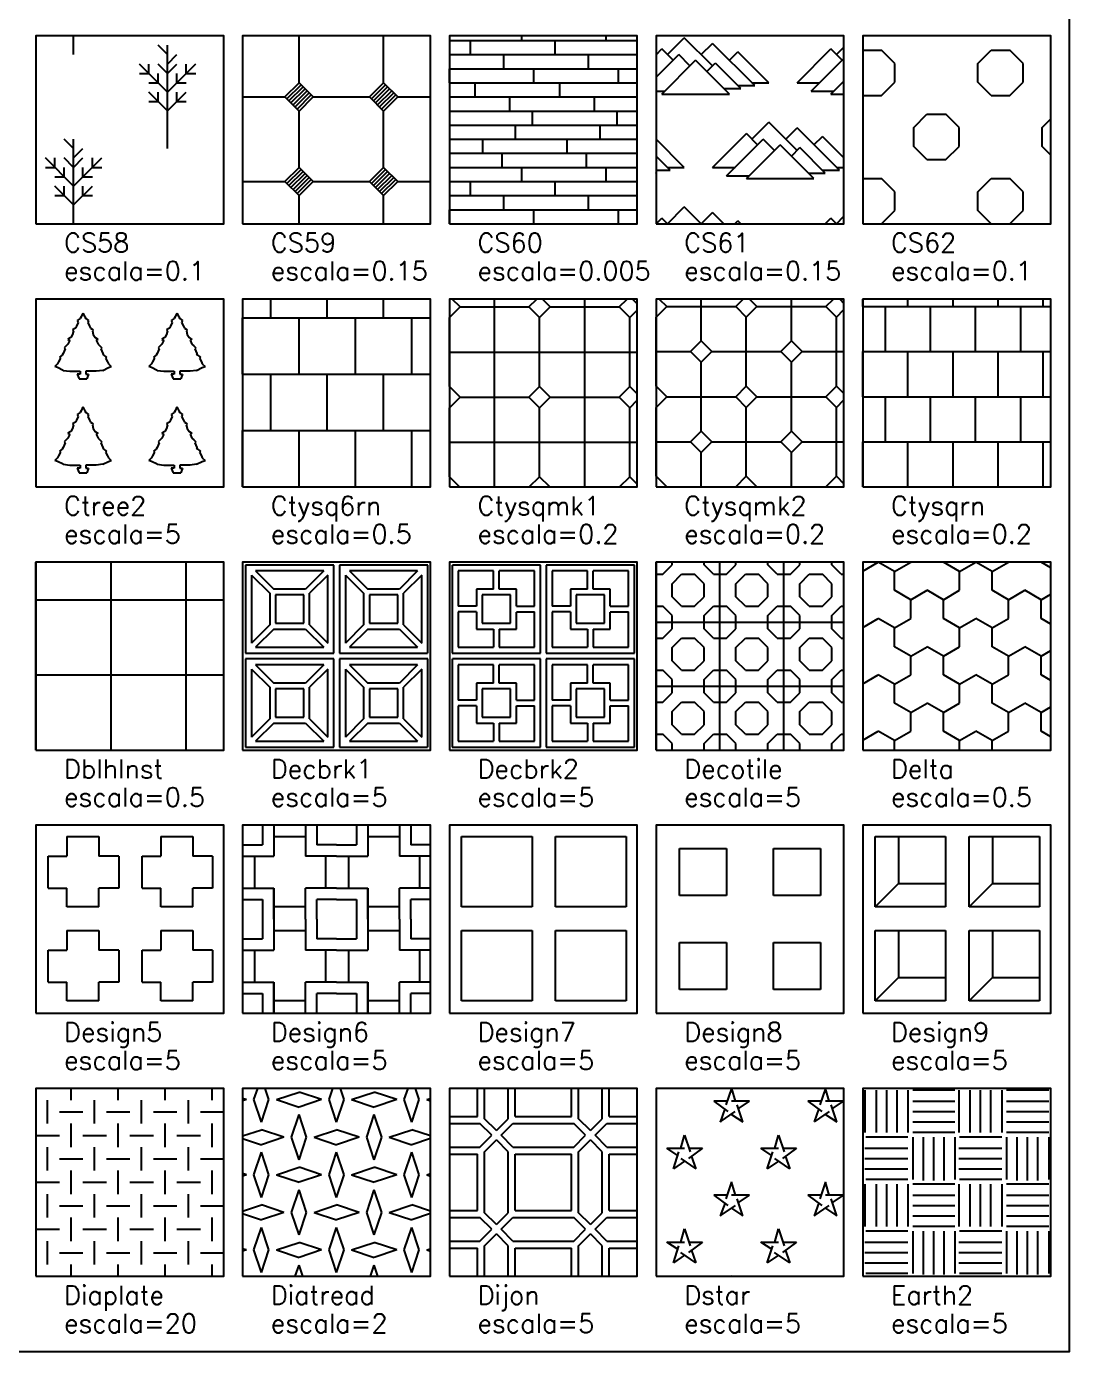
# Model space of a CAD drawing. Header units: inches. Extents: x -1 to 462, y -162 to 137.
# Drawn here: x 285.5 to 341, y -4 to 66.5 of the extents above; entities that cross this region are included whole.
import ezdxf

# ---------------------------------------------------------------- set-up
doc = ezdxf.new("R2010")
doc.units = ezdxf.units.IN
doc.header["$MEASUREMENT"] = 0
doc.layers.add('FORMATO', color=7, linetype='Continuous', plot=False)
for name, color, linetype in [('HATCH', 7, 'Continuous'), ('RECTANGLE', 7, 'Continuous'), ('TEXT', 5, 'Continuous')]:
    doc.layers.add(name, color=color, linetype=linetype)
doc.styles.add('nr', font='simplex.shx')

msp = doc.modelspace()

# ---------------------------------------------------------------- hatches: boundary and pattern name
at = {"layer": 'HATCH'}
h = msp.add_hatch(dxfattribs=at)
h.set_pattern_fill('CS58', color=256, scale=0.1, style=0, pattern_type=2)
h.set_pattern_definition([(90, (313, 70), (-5, 5), [5.5, -4.5]), (90, (313.5, 72.5), (-5, 5), [0.5, -0.5, 0.5, -8.5]), (90, (314, 74), (-5, 5), [0.5, -9.5]), (90, (312.5, 72.5), (-5, 5), [0.5, -0.5, 0.5, -8.5]), (90, (312, 74), (-5, 5), [0.5, -9.5]), (45, (313, 72), (-5, 5), [1.4142, -5.6569]), (45, (313, 73), (-5, 5), [2.1213, -4.9497]), (45, (313, 74), (-5, 5), [0.7071, -6.364]), (45, (313, 74.5), (-5, 5), [0.7071, -6.364]), (135, (313, 72), (-5, -5), [1.4142, -5.6569]), (135, (313, 73), (-5, -5), [2.1213, -4.9497]), (135, (313, 74), (-5, -5), [0.7071, -6.364]), (135, (313, 75), (-5, -5), [0.7071, -6.364]), (0, (312, 72.5), (5, 5), [0.5, -1, 0.5, -8]), (0, (312, 73.5), (5, 5), [0.5, -1, 0.5, -8]), (0, (311.5, 74), (5, 5), [0.5, -2, 0.5, -7])])
h.paths.add_polyline_path([(286, 56), (296, 56), (296, 66), (286, 66)])
h = msp.add_hatch(dxfattribs=at)
h.set_pattern_fill('CS59', color=256, scale=0.15, style=0, pattern_type=2)
h.set_pattern_definition([(0, (318.75, 71.75), (0, 4.5), [3, -1.5]), (90, (318, 72.5), (-4.5, 3e-16), [3, -1.5]), (45, (317.25, 71.75), (3e-16, 4.5), [1.06066, -5.3033]), (45, (318, 71), (3e-16, 4.5), [1.06066, -5.3033]), (315, (318, 72.5), (4.5, -1e-15), [1.06066, -5.3033]), (315, (317.25, 71.75), (4.5, -1e-15), [1.06066, -5.3033]), (45, (317.357, 71.643), (3e-16, 4.5), [1.06066, -5.3033]), (45, (317.4643, 71.5357), (3e-16, 4.5), [1.06066, -5.3033]), (45, (317.5714, 71.4286), (3e-16, 4.5), [1.06066, -5.3033]), (45, (317.6786, 71.3214), (3e-16, 4.5), [1.06066, -5.3033]), (45, (317.7857, 71.2143), (3e-16, 4.5), [1.06066, -5.3033]), (45, (317.893, 71.107), (3e-16, 4.5), [1.06066, -5.3033])])
h.paths.add_polyline_path([(297, 56), (307, 56), (307, 66), (297, 66)])
h = msp.add_hatch(dxfattribs=at)
h.set_pattern_fill('CS60', color=256, scale=0.005, style=0, pattern_type=2)
h.set_pattern_definition([(0, (308, 56), (0, 0.75), []), (90, (308, 56), (-4.5, 3e-16), [0.75, -6.75]), (90, (310.9, 56.75), (-4.5, 3e-16), [0.75, -6.75]), (90, (309.125, 57.5), (-4.5, 3e-16), [0.75, -6.75]), (90, (311.85, 58.25), (-4.5, 3e-16), [0.75, -6.75]), (90, (310.8, 59), (-4.5, 3e-16), [0.75, -6.75]), (90, (309.775, 59.75), (-4.5, 3e-16), [0.75, -6.75]), (90, (311.525, 60.5), (-4.5, 3e-16), [0.75, -6.75]), (90, (312.425, 61.25), (-4.5, 3e-16), [0.75, -6.75]), (90, (311.225, 62), (-4.5, 3e-16), [0.75, -6.75]), (90, (309.375, 62.75), (-4.5, 3e-16), [0.75, -6.75])])
h.paths.add_polyline_path([(308, 56), (318, 56), (318, 66), (308, 66)])
h = msp.add_hatch(dxfattribs=at)
h.set_pattern_fill('CS61', color=256, scale=0.15, style=0, pattern_type=2)
h.set_pattern_definition([(0, (326.5, 72.5), (4.5, 4.5), [1.2, -5.4, 0.9, -1.5]), (0, (327.25, 72.05), (4.5, 4.5), [1.2, -7.8]), (0, (328.3, 71.9), (4.5, 4.5), [3.6, -5.4]), (0, (331.6, 72.2), (4.5, 4.5), [0.9, -8.1]), (0, (332.35, 72.35), (4.5, 4.5), [0.9, -8.1]), (45, (326.5, 72.5), (-4.5, 4.5), [2.5456, -3.8184]), (45, (327.25, 72.05), (-4.5, 4.5), [2.7577, -3.6062]), (45, (328.3, 71.9), (-4.5, 4.5), [2.5456, -3.8184]), (45, (328.6, 74), (-4.5, 4.5), [1.2728, -5.0912]), (45, (330.7, 73.1), (-4.5, 4.5), [0.6364, -5.7276]), (45, (330.4, 74), (-4.5, 4.5), [0.8485, -5.5154]), (45, (331.9, 73.7), (-4.5, 4.5), [0.6364, -5.7276]), (135, (334, 72.5), (-4.5, -4.5), [2.3335, -4.0305]), (135, (333.25, 72.35), (-4.5, -4.5), [3.182, -3.182]), (135, (332.5, 72.2), (-4.5, -4.5), [1.9092, -4.4548]), (135, (331, 73.4), (-4.5, -4.5), [2.1213, -4.2426]), (135, (331.9, 71.9), (-4.5, -4.5), [2.5456, -3.8184]), (135, (329.8, 73.4), (-4.5, -4.5), [0.8485, -5.5154]), (135, (328.9, 73.7), (-4.5, -4.5), [0.8485, -5.5154])])
h.paths.add_polyline_path([(319, 56), (329, 56), (329, 66), (319, 66)])
h = msp.add_hatch(dxfattribs=at)
h.set_pattern_fill('CS62', color=256, scale=0.1, style=0, pattern_type=2)
h.set_pattern_definition([(0, (330, 56), (-3.4142, 3.4142), [1, -5.8284]), (0, (330, 58.4142), (-3.4142, 3.4142), [1, -5.8284]), (45, (329.293, 57.707), (-1.7071, 1.7071), [1, -3.8284]), (90, (329.293, 56.707), (-3.4142, -3.4142), [1, -5.8284]), (90, (331.707, 56.707), (-3.4142, -3.4142), [1, -5.8284]), (135, (330, 56), (-1.7071, -1.7071), [1, -3.8284])])
h.paths.add_polyline_path([(330, 56), (340, 56), (340, 66), (330, 66)])
h = msp.add_hatch(dxfattribs=at)
h.set_pattern_fill('CTREE2', color=256, scale=5, style=0, pattern_type=2)
h.set_pattern_definition([(243.435, (288.5, 46.25), (-2e-06, -5), [0.2236, -10.9567]), (243.435, (288.4, 46.05), (-2e-06, -5), [0.1118, -11.0685]), (213.69, (288.35, 45.95), (-5, -5), [0.1803, -17.8475]), (296.565, (288.2, 45.85), (5, -5), [0.1118, -11.0685]), (243.435, (288.25, 45.75), (-2e-06, -5), [0.2236, -10.9567]), (243.435, (288.15, 45.55), (-2e-06, -5), [0.1118, -11.0685]), (213.69, (288.1, 45.45), (-5, -5), [0.1803, -17.8475]), (315, (287.95, 45.35), (5, -1e-15), [0.0707, -7.0004]), (255.964, (288, 45.3), (5e-06, -5), [0.20616, -20.4094]), (236.31, (287.95, 45.1), (-5, -10), [0.1803, -17.8475]), (213.69, (287.85, 44.95), (-5, -5), [0.1803, -17.8475]), (333.435, (287.7, 44.85), (5, -2e-06), [0.1118, -11.0685]), (243.435, (287.8, 44.8), (-2e-06, -5), [0.2236, -10.9567]), (225, (287.7, 44.6), (-6e-16, -5), [0.1414, -6.9296]), (225, (287.6, 44.5), (-6e-16, -5), [0.1414, -6.9296]), (315, (287.5, 44.4), (5, -1e-15), [0.0707, -7.0004]), (248.199, (287.55, 44.35), (-5, -15), [0.26926, -26.65657]), (243.435, (287.45, 44.1), (-2e-06, -5), [0.1118, -11.0685]), (213.69, (287.4, 44), (-5, -5), [0.1803, -17.8475]), (315, (287.25, 43.9), (5, -1e-15), [0.0707, -7.0004]), (243.435, (287.3, 43.85), (-2e-06, -5), [0.2236, -10.9567]), (243.435, (287.2, 43.65), (-2e-06, -5), [0.1118, -11.0685]), (225, (287.15, 43.55), (-6e-16, -5), [0.2121, -6.8589]), (351.87, (287.45, 43.2), (4.999997, -1e-06), [0.35356, -35.0018]), (0, (287.8, 43.15), (5, 5), [0.4, -4.6]), (0, (288.2, 43.15), (5, 5), [0.15, -4.85]), (270, (288.35, 43.15), (5, -5), [0.15, -4.85]), (180, (288.35, 43), (-5, -5), [0.15, -4.85]), (291.801, (288.2, 43), (5, -10), [0.26926, -26.65657]), (153.435, (287.45, 43.2), (-5, 2e-06), [0.3354, -10.8449]), (161.565, (287.15, 43.35), (-5, -6e-06), [0.1581, -15.6533]), (18.435, (289.85, 43.35), (10, 5), [0.1581, -15.6533]), (26.565, (289.55, 43.2), (5, 5), [0.3354, -10.8449]), (248.199, (288.8, 43), (-5, -15), [0.26926, -26.65657]), (0, (288.65, 43), (5, 5), [0.15, -4.85]), (270, (288.65, 43.15), (5, -5), [0.15, -4.85]), (180, (288.8, 43.15), (-5, -5), [0.15, -4.85]), (180, (289.2, 43.15), (-5, -5), [0.4, -4.6]), (188.13, (289.55, 43.2), (-30, -4.999997), [0.35356, -35.0018]), (315, (289.85, 43.55), (5, -1e-15), [0.2121, -6.859]), (296.565, (289.8, 43.65), (5, -5), [0.1118, -11.0685]), (296.565, (289.7, 43.85), (5, -5), [0.2236, -10.9567]), (225, (289.75, 43.9), (-6e-16, -5), [0.0707, -7.0004]), (326.31, (289.6, 44), (10, -5), [0.1803, -17.8475]), (296.565, (289.55, 44.1), (5, -5), [0.1118, -11.0685]), (291.801, (289.45, 44.35), (5, -10), [0.26926, -26.65657]), (225, (289.5, 44.4), (-6e-16, -5), [0.0707, -7.0004]), (315, (289.4, 44.5), (5, -1e-15), [0.1414, -6.9296]), (315, (289.3, 44.6), (5, -1e-15), [0.1414, -6.9296]), (296.565, (289.2, 44.8), (5, -5), [0.2236, -10.9567]), (206.565, (289.3, 44.85), (-5, -5), [0.1118, -11.0685]), (326.31, (289.15, 44.95), (10, -5), [0.1803, -17.8475]), (303.69, (289.05, 45.1), (5, -5), [0.1803, -17.8475]), (284.036, (289, 45.3), (4.99999, -15), [0.20616, -20.4094]), (225, (289.05, 45.35), (-6e-16, -5), [0.0707, -7.0004]), (326.31, (288.9, 45.45), (10, -5), [0.1803, -17.8475]), (296.565, (288.85, 45.55), (5, -5), [0.1118, -11.0685]), (296.565, (288.75, 45.75), (5, -5), [0.2236, -10.9567]), (243.435, (288.8, 45.85), (-2e-06, -5), [0.1118, -11.0685]), (326.31, (288.65, 45.95), (10, -5), [0.1803, -17.8475]), (296.565, (288.6, 46.05), (5, -5), [0.1118, -11.0685]), (296.565, (288.5, 46.25), (5, -5), [0.2236, -10.9567]), (0, (288.3, 42.75), (5, 5), [0.4, -4.6])])
h.paths.add_polyline_path([(286, 42), (296, 42), (296, 52), (286, 52)])
h = msp.add_hatch(dxfattribs=at)
h.set_pattern_fill('CTYSQ6RN', color=256, scale=0.5, style=0, pattern_type=2)
h.set_pattern_definition([(0, (297, 42), (0, 3), []), (90, (297, 42), (-1.5, 3), [3, -3])])
h.paths.add_polyline_path([(297, 42), (307, 42), (307, 52), (297, 52)])
h = msp.add_hatch(dxfattribs=at)
h.set_pattern_fill('CTYSQMK1', color=256, scale=0.2, style=0, pattern_type=2)
h.set_pattern_definition([(0, (308.5657, 41.978), (2.4, 2.4), [3.6686, -1.1314]), (90, (308, 42.5436), (-2.4, 2.4), [3.6686, -1.1314]), (0, (308, 44.378), (0, 4.8), []), (90, (310.4, 41.978), (-4.8, 3e-16), []), (45, (307.4343, 41.978), (4e-16, 4.8), [0.8, -5.9882]), (135, (308.5657, 41.978), (-4.8, 4e-16), [0.8, -5.9882]), (45, (308, 41.4122), (4e-16, 4.8), [0.8, -5.9882]), (135, (308, 41.4122), (-4.8, 4e-16), [0.8, -5.9882])])
h.paths.add_polyline_path([(308, 42), (318, 42), (318, 52), (308, 52)])
h = msp.add_hatch(dxfattribs=at)
h.set_pattern_fill('CTYSQMK2', color=256, scale=0.2, style=0, pattern_type=2)
h.set_pattern_definition([(0, (319.5657, 42), (2.4, 2.4), [3.6686, -1.1314]), (90, (319, 42.5657), (-2.4, 2.4), [3.6686, -1.1314]), (45, (320.8343, 44.4), (-2.4, 2.4), [0.8, -2.5941]), (315, (320.8343, 44.4), (2.4, 2.4), [0.8, -2.5941]), (45, (321.4, 43.8343), (-2.4, 2.4), [0.8, -2.5941]), (315, (321.4, 44.9657), (2.4, 2.4), [0.8, -2.5941])])
h.paths.add_polyline_path([(319, 42), (329, 42), (329, 52), (319, 52)])
h = msp.add_hatch(dxfattribs=at)
h.set_pattern_fill('CTYSQRN', color=256, scale=0.2, style=0, pattern_type=2)
h.set_pattern_definition([(0, (330, 42), (0, 2.4), []), (90, (330, 42), (-1.2, 2.4), [2.4, -2.4])])
h.paths.add_polyline_path([(330, 42), (340, 42), (340, 52), (330, 52)])
h = msp.add_hatch(dxfattribs=at)
h.set_pattern_fill('DBLHLNST', color=256, scale=0.5, style=0, pattern_type=2)
h.set_pattern_definition([(0, (286, 28), (0, 4), []), (90, (286, 28), (-4, 2e-16), [])])
h.paths.add_polyline_path([(286, 28), (296, 28), (296, 38), (286, 38)])
h = msp.add_hatch(dxfattribs=at)
h.set_pattern_fill('DECBRK1', color=256, scale=5, style=0, pattern_type=2)
h.set_pattern_definition([(0, (297.156, 28.1562), (0, 5), [4.6875, -0.3125]), (270, (297.156, 32.8438), (5, -9e-16), [4.6875, -0.3125]), (180, (301.844, 32.8438), (-6e-16, -5), [4.6875, -0.3125]), (90, (301.844, 28.1562), (-5, 3e-16), [4.6875, -0.3125]), (0, (297.6897, 28.4688), (0, 5), [3.6206, -1.3794]), (270, (297.469, 32.3103), (5, -9e-16), [3.6206, -1.3794]), (180, (301.3103, 32.5312), (-6e-16, -5), [3.6206, -1.3794]), (90, (301.531, 28.6897), (-5, 3e-16), [3.6206, -1.3794]), (0, (298.6585, 29.4375), (0, 5), [1.683, -3.317]), (270, (298.4375, 31.3415), (5, -9e-16), [1.683, -3.317]), (180, (300.3415, 31.5625), (-6e-16, -5), [1.683, -3.317]), (90, (300.5625, 29.6585), (-5, 3e-16), [1.683, -3.317]), (0, (298.75, 29.75), (0, 5), [1.5, -3.5]), (270, (298.75, 31.25), (5, -9e-16), [1.5, -3.5]), (180, (300.25, 31.25), (-6e-16, -5), [1.5, -3.5]), (90, (300.25, 29.75), (-5, 3e-16), [1.5, -3.5]), (315, (297.4688, 32.3103), (5, -1e-15), [1.37, -5.701]), (315, (297.6897, 32.5312), (5, -1e-15), [1.37, -5.701]), (225, (301.5312, 32.3103), (-6e-16, -5), [1.37, -5.701]), (225, (301.3103, 32.5312), (-6e-16, -5), [1.37, -5.701]), (225, (298.6585, 29.4375), (-6e-16, -5), [1.37, -5.701]), (225, (298.4375, 29.6585), (-6e-16, -5), [1.37, -5.701]), (315, (300.3415, 29.4375), (5, -1e-15), [1.37, -5.701]), (315, (300.5625, 29.6585), (5, -1e-15), [1.37, -5.701])])
h.paths.add_polyline_path([(297, 28), (307, 28), (307, 38), (297, 38)])
h = msp.add_hatch(dxfattribs=at)
h.set_pattern_fill('DECBRK2', color=256, scale=5, style=0, pattern_type=2)
h.set_pattern_definition([(270, (308.156, 32.8438), (5, -9e-16), [4.6875, -0.3125]), (180, (312.844, 32.8438), (-6e-16, -5), [4.6875, -0.3125]), (90, (312.844, 28.1562), (-5, 3e-16), [4.6875, -0.3125]), (0, (308.156, 28.1562), (0, 5), [4.6875, -0.3125]), (0, (310.656, 28.4688), (0, 5), [1.875, -3.125]), (90, (312.531, 30.6562), (-5, 3e-16), [1.875, -3.125]), (180, (310.344, 32.5312), (-6e-16, -5), [1.875, -3.125]), (270, (308.469, 30.3438), (5, -9e-16), [1.875, -3.125]), (270, (308.469, 32.5312), (5, -9e-16), [1.875, -3.125]), (180, (312.531, 32.5312), (-6e-16, -5), [1.875, -3.125]), (90, (312.531, 28.4688), (-5, 3e-16), [1.875, -3.125]), (0, (308.469, 28.4688), (0, 5), [1.875, -3.125]), (90, (311.5625, 29.4375), (-5, 3e-16), [0.9062, -4.0938]), (0, (309.75, 29.75), (0, 5), [1.5, -3.5]), (270, (309.75, 31.25), (5, -9e-16), [1.5, -3.5]), (180, (311.25, 31.25), (-6e-16, -5), [1.5, -3.5]), (90, (311.25, 29.75), (-5, 3e-16), [1.5, -3.5]), (180, (311.5625, 31.5625), (-6e-16, -5), [0.9062, -4.0938]), (90, (311.5625, 30.6562), (-5, 3e-16), [0.9062, -4.0938]), (0, (310.656, 29.4375), (0, 5), [0.9062, -4.0938]), (0, (309.4375, 29.4375), (0, 5), [0.9062, -4.0938]), (270, (309.4375, 30.3438), (5, -9e-16), [0.9062, -4.0938]), (270, (309.4375, 31.5625), (5, -9e-16), [0.9062, -4.0938]), (180, (310.344, 31.5625), (-6e-16, -5), [0.9062, -4.0938]), (0, (311.5625, 30.3438), (0, 5), [0.9688, -4.0312]), (0, (311.5625, 30.6562), (0, 5), [0.9688, -4.0312]), (270, (310.344, 29.4375), (5, -9e-16), [0.9688, -4.0312]), (270, (310.656, 29.4375), (5, -9e-16), [0.9688, -4.0312]), (180, (309.4375, 30.3438), (-6e-16, -5), [0.9688, -4.0312]), (180, (309.4375, 30.6562), (-6e-16, -5), [0.9688, -4.0312]), (90, (310.344, 31.5625), (-5, 3e-16), [0.9688, -4.0312]), (90, (310.656, 31.5625), (-5, 3e-16), [0.9688, -4.0312])])
h.paths.add_polyline_path([(308, 28), (318, 28), (318, 38), (308, 38)])
h = msp.add_hatch(dxfattribs=at)
h.set_pattern_fill('DECOTILE', color=256, scale=5, style=0)
h.set_pattern_definition([(0, (319, 28), (0, 3.4), [3.4, 0]), (90, (319, 28), (-3.4, 2e-16), [3.4, 0]), (0, (320.35, 28.85), (0, 3.4), [0.7, -1, 0.7, -1]), (0, (320.35, 30.55), (0, 3.4), [0.7, -1, 0.7, -1]), (90, (319.85, 29.35), (-3.4, 2e-16), [0.7, -1, 0.7, -1]), (90, (321.55, 29.35), (-3.4, 2e-16), [0.7, -1, 0.7, -1]), (45, (321.05, 28.85), (-1.7, 1.7), [0.7071, -1.69706]), (45, (319.85, 30.05), (-1.7, 1.7), [0.7071, -1.69706]), (135, (320.35, 28.85), (-1.7, -1.7), [0.7071, -1.69706]), (135, (321.55, 30.05), (-1.7, -1.7), [0.7071, -1.69706])])
h.paths.add_polyline_path([(319, 28), (329, 28), (329, 38), (319, 38)])
h = msp.add_hatch(dxfattribs=at)
h.set_pattern_fill('DELTA', color=256, scale=0.5, style=0, pattern_type=2)
h.set_pattern_definition([(30, (0, 0), (7e-10, 3), [1, -2]), (30, (-0.866, 1.5), (7e-10, 3), [1, -2]), (90, (0, 2), (-2.598076, 1.5), [1, -2]), (90, (1.732, 2), (-2.598076, 1.5), [1, -2]), (150, (0, 0), (-2.598076, -1.5), [1, -2]), (150, (-0.866, 1.5), (-2.598076, -1.5), [1, -2])])
h.paths.add_polyline_path([(330, 28), (340, 28), (340, 38), (330, 38)])
h = msp.add_hatch(dxfattribs=at)
h.set_pattern_fill('DESIGN5', color=256, scale=5, style=0, pattern_type=2)
h.set_pattern_definition([(270, (290.4, 17.35), (5, -5), [1.7, -3.3]), (180, (289.35, 14.65), (-5, -5), [1.7, -3.3]), (0, (287.65, 18.4), (5, 5), [1.7, -3.3]), (90, (286.65, 15.65), (-5, 5), [1.7, -3.3]), (0, (286.65, 15.65), (5, 5), [1, -4]), (90, (287.65, 14.65), (-5, 5), [1, -4]), (90, (289.35, 14.65), (-5, 5), [1, -4]), (180, (290.4, 15.65), (-5, -5), [1.05, -3.95]), (180, (290.4, 17.35), (-5, -5), [1.05, -3.95]), (270, (289.35, 18.4), (5, -5), [1.05, -3.95]), (270, (287.65, 18.4), (5, -5), [1.05, -3.95]), (0, (286.65, 17.35), (5, 5), [1, -4])])
h.paths.add_polyline_path([(286, 14), (296, 14), (296, 24), (286, 24)])
h = msp.add_hatch(dxfattribs=at)
h.set_pattern_fill('DESIGN6', color=256, scale=5, style=0, pattern_type=2)
h.set_pattern_definition([(270, (298.05, 19), (5, -5), [1.05, -3.95]), (0, (297, 17.95), (5, 5), [1.05, -3.95]), (270, (300.95, 19), (5, -5), [1.05, -3.95]), (180, (302, 17.95), (-5, -5), [1.05, -3.95]), (180, (302, 15.05), (-5, -5), [1.05, -3.95]), (90, (300.95, 14), (-5, 5), [1.05, -3.95]), (270, (298.05, 15.05), (5, -5), [1.05, -3.95]), (0, (297, 15.05), (5, 5), [1.05, -3.95]), (270, (298.65, 15.65), (5, -5), [1.65, -3.35]), (0, (297, 17.35), (5, 5), [1.65, -3.35]), (270, (298.65, 19), (5, -5), [1.65, -3.35]), (270, (300.35, 19), (5, -5), [1.65, -3.35]), (180, (302, 17.35), (-5, -5), [1.65, -3.35]), (180, (302, 15.65), (-5, -5), [1.65, -3.35]), (90, (300.35, 14), (-5, 5), [1.65, -3.35]), (90, (298.65, 14), (-5, 5), [1.65, -3.35]), (0, (297, 15.65), (5, 5), [1.65, -3.35]), (90, (297.65, 15.65), (-5, 5), [1.7, -3.3]), (0, (298.65, 18.4), (5, 5), [1.7, -3.3]), (180, (300.35, 14.65), (-5, -5), [1.7, -3.3]), (270, (301.4, 17.35), (5, -5), [1.7, -3.3])])
h.paths.add_polyline_path([(297, 14), (307, 14), (307, 24), (297, 24)])
h = msp.add_hatch(dxfattribs=at)
h.set_pattern_fill('DESIGN7', color=256, scale=5, style=0, pattern_type=2)
h.set_pattern_definition([(90, (308.65, 14.65), (-5, 5), [3.75, -1.25]), (180, (312.4, 14.65), (-5, -5), [3.75, -1.25]), (270, (312.4, 18.4), (5, -5), [3.75, -1.25]), (0, (308.65, 18.4), (5, 5), [3.75, -1.25])])
h.paths.add_polyline_path([(308, 14), (318, 14), (318, 24), (308, 24)])
h = msp.add_hatch(dxfattribs=at)
h.set_pattern_fill('DESIGN8', color=256, scale=5, style=0, pattern_type=2)
h.set_pattern_definition([(90, (320.25, 15.25), (-5, 5), [2.5, -2.5]), (0, (320.25, 17.75), (5, 5), [2.5, -2.5]), (270, (322.75, 17.75), (5, -5), [2.5, -2.5]), (180, (322.75, 15.25), (-5, -5), [2.5, -2.5])])
h.paths.add_polyline_path([(319, 14), (329, 14), (329, 24), (319, 24)])
h = msp.add_hatch(dxfattribs=at)
h.set_pattern_fill('DESIGN9', color=256, scale=5, style=0, pattern_type=2)
h.set_pattern_definition([(45, (330.65, 14.65), (0, 5), [1.7678, -5.3033]), (0, (331.9, 15.9), (5, 5), [2.5, -2.5]), (270, (331.9, 18.4), (5, -5), [2.5, -2.5]), (180, (334.4, 14.65), (-5, -5), [3.75, -1.25]), (270, (334.4, 18.4), (5, -5), [3.75, -1.25]), (0, (330.65, 18.4), (5, 5), [3.75, -1.25]), (90, (330.65, 14.65), (-5, 5), [3.75, -1.25])])
h.paths.add_polyline_path([(330, 14), (340, 14), (340, 24), (330, 24)])
h = msp.add_hatch(dxfattribs=at)
h.set_pattern_fill('DIAPLATE', color=256, scale=20, style=0, pattern_type=2)
h.set_pattern_definition([(0, (286, 0), (1.25, 1.25), [1.25, -1.25]), (90, (286.625, 0.625), (-1.25, 1.25), [1.25, -1.25])])
h.paths.add_polyline_path([(286, 0), (296, 0), (296, 10), (286, 10)])
h = msp.add_hatch(dxfattribs=at)
h.set_pattern_fill('DIATREAD', color=256, scale=2, style=0, pattern_type=2)
h.set_pattern_definition([(18.435, (298.8, 1.4), (2, 2), [1.2649, -5.05964]), (71.565, (298, 0.2), (-2, -2), [1.2649, -5.05964]), (71.565, (297.6, 1.4), (-2, -2), [1.2649, -5.05964]), (108.435, (298, 0.2), (-2, 2), [1.2649, -5.05964]), (108.435, (298.4, 1.4), (-2, 2), [1.2649, -5.05964]), (161.565, (297.2, 1.4), (2, -2), [1.2649, -5.05964]), (198.435, (297.2, 1.4), (-2, -2), [1.2649, -5.05964]), (341.565, (298.8, 1.4), (-2, 2), [1.2649, -5.05964])])
h.paths.add_polyline_path([(297, 0), (307, 0), (307, 10), (297, 10)])
h = msp.add_hatch(dxfattribs=at)
h.set_pattern_fill('DIJON', color=256, scale=5, style=0)
h.set_pattern_definition([(0, (311.5, 1.5), (5, 5), [3, -2]), (0, (311.5, 3.5), (5, 5), [3, -2]), (90, (309.5, 3.5), (-5, 5), [3, -2]), (90, (311.5, 3.5), (-5, 5), [3, -2]), (0, (311.375, 1.875), (5, 5), [3.25, -1.75]), (0, (311.375, 3.125), (5, 5), [3.25, -1.75]), (90, (309.875, 3.375), (-5, 5), [3.25, -1.75]), (90, (311.125, 3.375), (-5, 5), [3.25, -1.75]), (45, (309.625, 1.875), (6e-16, 5), [0.8839, -0.35355, 0.8839, -4.94975]), (45, (309.875, 1.625), (6e-16, 5), [0.8839, -0.35355, 0.8839, -4.94975]), (135, (311.125, 1.625), (-5, 6e-16), [0.8839, -0.35355, 0.8839, -4.94975]), (135, (311.375, 1.875), (-5, 6e-16), [0.8839, -0.35355, 0.8839, -4.94975])])
h.paths.add_polyline_path([(308, 0), (318, 0), (318, 10), (308, 10)])
h = msp.add_hatch(dxfattribs=at)
h.set_pattern_fill('DSTAR', color=256, scale=5, style=0, pattern_type=2)
h.set_pattern_definition([(0, (319.551, 1.8003), (5, 5), [0.95, -4.05]), (216.2538, (321.4509, 1.80032), (55.000024, 39.9999643), [0.93005, -92.07532]), (71.565, (319.9009, 0.7003), (-5, -10), [0.9487, -14.8627]), (288.435, (320.5009, 2.5003), (5, -10), [0.9487, -14.8627]), (145.4915, (321.1009, 0.70032), (65.000015, -44.9999743), [0.97083, -96.11162]), (289.6538, (320.8509, 1.40032), (19.999976, -55.000011), [0.7433, -73.58704]), (0, (320.701, 1.8003), (5, 5), [0.75, -4.25]), (74.0546, (320.3009, 1.8003), (5, 20), [0.728, -35.67254]), (213.69, (320.5009, 1.1003), (10, 5), [0.7211, -17.30664]), (146.31, (320.1509, 1.4003), (-10, 5), [0.7211, -17.30664]), (33.69, (323.3509, 3.9003), (-10, -5), [0.7211, -17.3066]), (326.31, (323.0009, 3.6003), (10, -5), [0.7211, -17.3066]), (105.945, (323.2009, 4.3003), (5, -20), [0.728, -35.67254]), (180, (322.801, 4.3003), (-5, -5), [0.75, -4.25]), (250.346, (322.6509, 3.90032), (19.999976, 55.000011), [0.7433, -73.58704]), (34.5085, (322.4009, 3.20032), (65.000015, 44.999974), [0.97083, -96.11162]), (251.565, (323.0009, 5.0003), (5, 10), [0.9487, -14.8627]), (108.435, (323.6009, 3.2003), (-5, 10), [0.9487, -14.8627]), (323.7462, (322.0509, 4.30032), (55.000024, -39.999964), [0.93005, -92.07532]), (180, (323.951, 4.3003), (-5, -5), [0.95, -4.05])])
h.paths.add_polyline_path([(319, 0), (329, 0), (329, 10), (319, 10)])
h = msp.add_hatch(dxfattribs=at)
h.set_pattern_fill('EARTH2', color=256, scale=5, style=0, pattern_type=2)
h.set_pattern_definition([(180, (332.4, 2.4), (-5, -5), [2.25, -2.75]), (180, (332.4, 0.15), (-5, -5), [2.25, -2.75]), (180, (332.4, 0.7), (-5, -5), [2.3, -2.7]), (180, (332.4, 1.25), (-5, -5), [2.3, -2.7]), (180, (332.4, 1.8), (-5, -5), [2.3, -2.7]), (180, (334.9, 4.3), (-5, -5), [2.25, -2.75]), (180, (334.9, 3.75), (-5, -5), [2.25, -2.75]), (180, (334.9, 3.2), (-5, -5), [2.25, -2.75]), (180, (334.9, 2.65), (-5, -5), [2.25, -2.75]), (180, (334.9, 4.9), (-5, -5), [2.25, -2.75]), (270, (330.1, 4.9), (5, -5), [2.25, -2.75]), (270, (332.4, 4.9), (5, -5), [2.25, -2.75]), (270, (331.8, 4.9), (5, -5), [2.25, -2.75]), (270, (331.25, 4.9), (5, -5), [2.25, -2.75]), (270, (330.7, 4.9), (5, -5), [2.25, -2.75]), (270, (333.2, 2.4), (5, -5), [2.3, -2.7]), (270, (333.75, 2.4), (5, -5), [2.3, -2.7]), (270, (334.3, 2.4), (5, -5), [2.3, -2.7]), (270, (334.9, 2.4), (5, -5), [2.25, -2.75]), (270, (332.65, 2.4), (5, -5), [2.25, -2.75])])
h.paths.add_polyline_path([(330, 0), (340, 0), (340, 10), (330, 10)])

# ---------------------------------------------------------------- linework, layer by layer
at = {"layer": 'FORMATO'}
msp.add_lwpolyline([(241, -4), (341, -4), (341, 137), (241, 137)], close=True, dxfattribs=at)
at = {"layer": 'RECTANGLE'}
for points in [[(286, 56), (296, 56), (296, 66), (286, 66)], [(297, 56), (307, 56), (307, 66), (297, 66)], [(308, 56), (318, 56), (318, 66), (308, 66)], [(319, 56), (329, 56), (329, 66), (319, 66)], [(330, 56), (340, 56), (340, 66), (330, 66)], [(286, 42), (296, 42), (296, 52), (286, 52)], [(297, 42), (307, 42), (307, 52), (297, 52)], [(308, 42), (318, 42), (318, 52), (308, 52)], [(319, 42), (329, 42), (329, 52), (319, 52)], [(330, 42), (340, 42), (340, 52), (330, 52)], [(286, 28), (296, 28), (296, 38), (286, 38)], [(297, 28), (307, 28), (307, 38), (297, 38)], [(308, 28), (318, 28), (318, 38), (308, 38)], [(319, 28), (329, 28), (329, 38), (319, 38)], [(330, 28), (340, 28), (340, 38), (330, 38)], [(286, 14), (296, 14), (296, 24), (286, 24)], [(297, 14), (307, 14), (307, 24), (297, 24)], [(308, 14), (318, 14), (318, 24), (308, 24)], [(319, 14), (329, 14), (329, 24), (319, 24)], [(330, 14), (340, 14), (340, 24), (330, 24)], [(286, 0), (296, 0), (296, 10), (286, 10)], [(297, 0), (307, 0), (307, 10), (297, 10)], [(308, 0), (318, 0), (318, 10), (308, 10)], [(319, 0), (329, 0), (329, 10), (319, 10)], [(330, 0), (340, 0), (340, 10), (330, 10)]]:
    msp.add_lwpolyline(points, close=True, dxfattribs=at)

# ---------------------------------------------------------------- texts
at = {"layer": 'TEXT', "style": 'nr'}
for s, p in [('CS58', (287.5, 54.5)), ('CS59', (298.5, 54.5)), ('CS60', (309.5, 54.5)), ('CS61', (320.5, 54.5)), ('CS62', (331.5, 54.5)), ('escala=0.1', (287.5, 53)), ('escala=0.15', (298.5, 53)), ('escala=0.005', (309.5, 53)), ('escala=0.15', (320.5, 53)), ('escala=0.1', (331.5, 53)), ('Ctree2', (287.5, 40.5)), ('Ctysq6rn', (298.5, 40.5)), ('Ctysqmk1', (309.5, 40.5)), ('Ctysqmk2', (320.5, 40.5)), ('Ctysqrn', (331.5, 40.5)), ('escala=5', (287.5, 39)), ('escala=0.5', (298.5, 39)), ('escala=0.2', (309.5, 39)), ('escala=0.2', (320.5, 39)), ('escala=0.2', (331.5, 39)), ('Dblhlnst', (287.5, 26.5)), ('Decbrk1', (298.5, 26.5)), ('Decbrk2', (309.5, 26.5)), ('Decotile', (320.5, 26.5)), ('Delta', (331.5, 26.5)), ('escala=0.5', (287.5, 25)), ('escala=5', (298.5, 25)), ('escala=5', (309.5, 25)), ('escala=5', (320.5, 25)), ('escala=0.5', (331.5, 25)), ('Design5', (287.5, 12.5)), ('Design6', (298.5, 12.5)), ('Design7', (309.5, 12.5)), ('Design8', (320.5, 12.5)), ('Design9', (331.5, 12.5)), ('escala=5', (287.5, 11)), ('escala=5', (298.5, 11)), ('escala=5', (309.5, 11)), ('escala=5', (320.5, 11)), ('escala=5', (331.5, 11)), ('Diaplate', (287.5, -1.5)), ('Diatread', (298.5, -1.5)), ('Dijon', (309.5, -1.5)), ('Dstar', (320.5, -1.5)), ('Earth2', (331.5, -1.5)), ('escala=20', (287.5, -3)), ('escala=2', (298.5, -3)), ('escala=5', (309.5, -3)), ('escala=5', (320.5, -3)), ('escala=5', (331.5, -3))]:
    msp.add_text(s, height=1, dxfattribs=at).set_placement(p)

doc.saveas('drawing.dxf')
